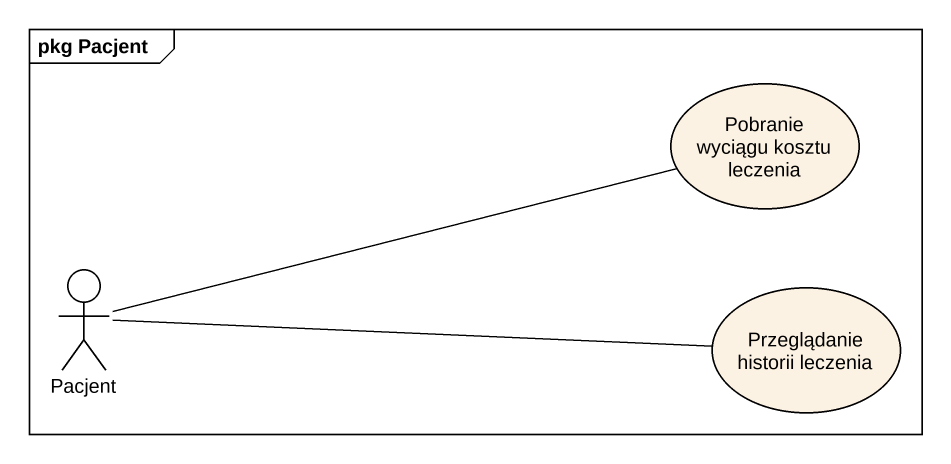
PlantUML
@startuml
mainframe pkg Pacjent
usecase "Pobranie wyciągu kosztu leczenia" as Pobranie_wyciągu_kosztu
actor Pacjent
usecase "Przeglądanie historii leczenia" as Przeglądanie_historii
Pacjent -right- Pobranie_wyciągu_kosztu
Pacjent -right- Przeglądanie_historii
@enduml
